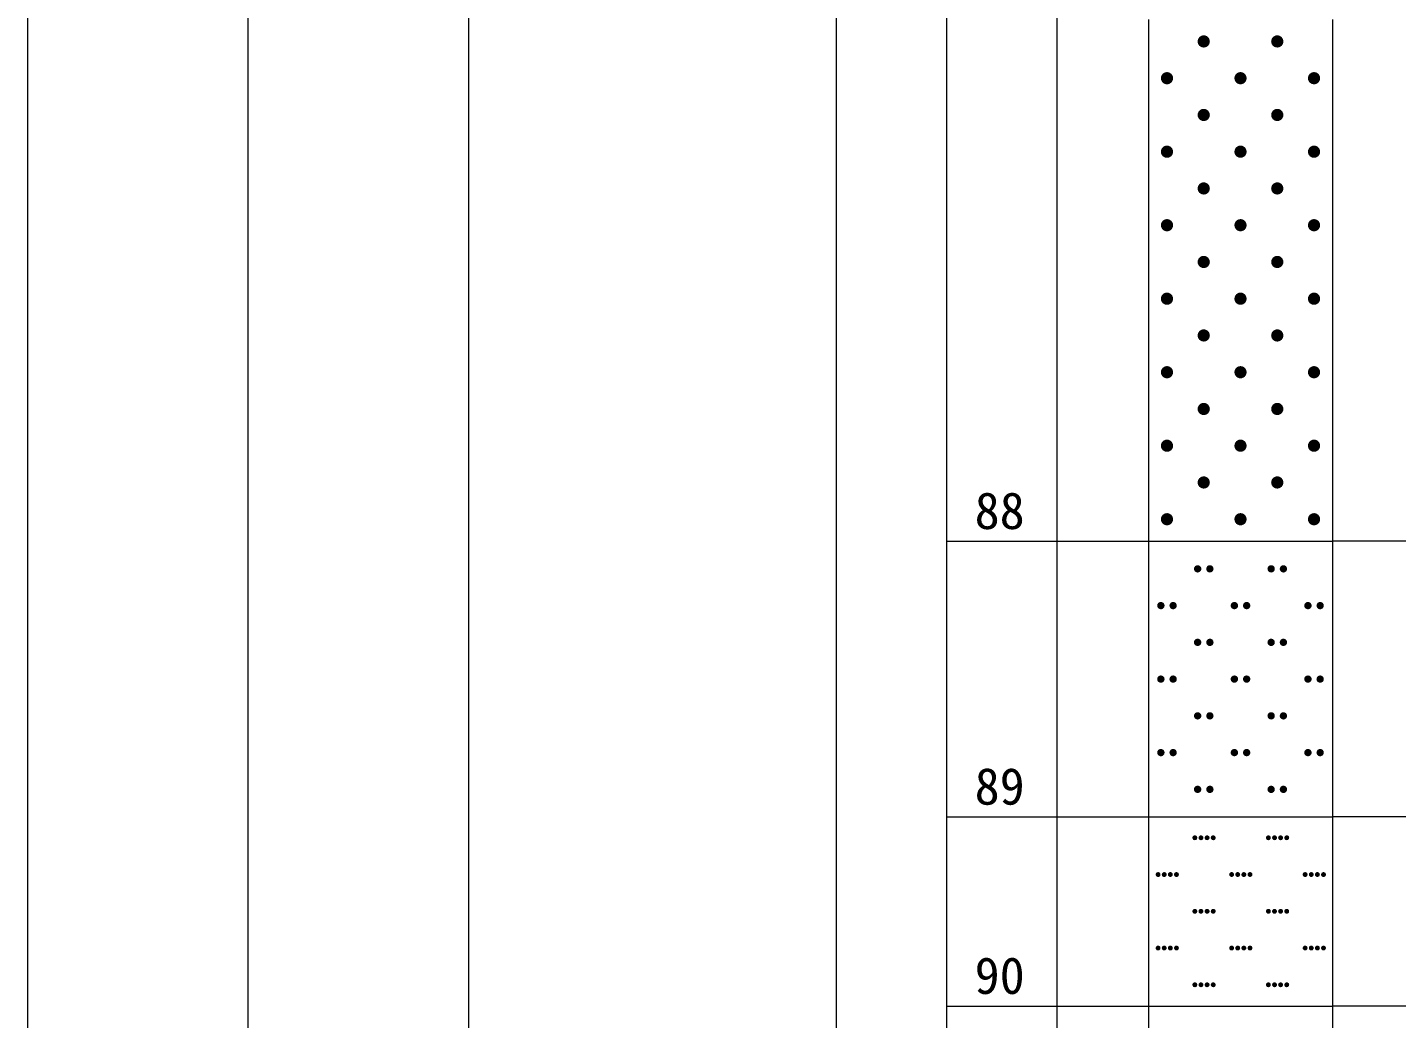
# Model space of a CAD drawing. Header units: inches. Extents: x -27 to 109, y -598 to 26.
# Drawn here: x 5.88 to 20.78, y -381.9 to -371.11 of the extents above; entities that cross this region are included whole.
import ezdxf

# ---------------------------------------------------------------- set-up
doc = ezdxf.new("R2010")
doc.units = ezdxf.units.IN
doc.header["$MEASUREMENT"] = 0
doc.layers.get('0').update_dxf_attribs({"lineweight": 0})
doc.styles.add('宋体', font='')
doc.styles.get('宋体').set_extended_font_data('宋体')

# ---------------------------------------------------------------- blocks, each defined once
blk = doc.blocks.new('lr_block_73')
at = {"true_color": 0x000000}
for points in [[(18.746, -371.281), (18.748, -371.264), (18.746, -371.247), (18.739, -371.23), (18.729, -371.217), (18.715, -371.206), (18.699, -371.199), (18.682, -371.197), (18.664, -371.199), (18.648, -371.206), (18.634, -371.217), (18.624, -371.23), (18.617, -371.247), (18.615, -371.264), (18.617, -371.281), (18.624, -371.297), (18.634, -371.311), (18.648, -371.321), (18.664, -371.328), (18.682, -371.33), (18.699, -371.328), (18.715, -371.321), (18.729, -371.311), (18.739, -371.297)], [(19.546, -371.281), (19.548, -371.264), (19.546, -371.247), (19.539, -371.23), (19.529, -371.217), (19.515, -371.206), (19.499, -371.199), (19.482, -371.197), (19.464, -371.199), (19.448, -371.206), (19.434, -371.217), (19.424, -371.23), (19.417, -371.247), (19.415, -371.264), (19.417, -371.281), (19.424, -371.297), (19.434, -371.311), (19.448, -371.321), (19.464, -371.328), (19.482, -371.33), (19.499, -371.328), (19.515, -371.321), (19.529, -371.311), (19.539, -371.297)], [(18.346, -371.681), (18.348, -371.664), (18.346, -371.647), (18.339, -371.63), (18.329, -371.617), (18.315, -371.606), (18.299, -371.599), (18.282, -371.597), (18.264, -371.599), (18.248, -371.606), (18.234, -371.617), (18.224, -371.63), (18.217, -371.647), (18.215, -371.664), (18.217, -371.681), (18.224, -371.697), (18.234, -371.711), (18.248, -371.721), (18.264, -371.728), (18.282, -371.73), (18.299, -371.728), (18.315, -371.721), (18.329, -371.711), (18.339, -371.697)], [(19.146, -371.681), (19.148, -371.664), (19.146, -371.647), (19.139, -371.63), (19.129, -371.617), (19.115, -371.606), (19.099, -371.599), (19.082, -371.597), (19.064, -371.599), (19.048, -371.606), (19.034, -371.617), (19.024, -371.63), (19.017, -371.647), (19.015, -371.664), (19.017, -371.681), (19.024, -371.697), (19.034, -371.711), (19.048, -371.721), (19.064, -371.728), (19.082, -371.73), (19.099, -371.728), (19.115, -371.721), (19.129, -371.711), (19.139, -371.697)], [(19.946, -371.681), (19.948, -371.664), (19.946, -371.647), (19.939, -371.63), (19.929, -371.617), (19.915, -371.606), (19.899, -371.599), (19.882, -371.597), (19.864, -371.599), (19.848, -371.606), (19.834, -371.617), (19.824, -371.63), (19.817, -371.647), (19.815, -371.664), (19.817, -371.681), (19.824, -371.697), (19.834, -371.711), (19.848, -371.721), (19.864, -371.728), (19.882, -371.73), (19.899, -371.728), (19.915, -371.721), (19.929, -371.711), (19.939, -371.697)], [(18.746, -372.081), (18.748, -372.064), (18.746, -372.047), (18.739, -372.03), (18.729, -372.017), (18.715, -372.006), (18.699, -371.999), (18.682, -371.997), (18.664, -371.999), (18.648, -372.006), (18.634, -372.017), (18.624, -372.03), (18.617, -372.047), (18.615, -372.064), (18.617, -372.081), (18.624, -372.097), (18.634, -372.111), (18.648, -372.121), (18.664, -372.128), (18.682, -372.13), (18.699, -372.128), (18.715, -372.121), (18.729, -372.111), (18.739, -372.097)], [(19.546, -372.081), (19.548, -372.064), (19.546, -372.047), (19.539, -372.03), (19.529, -372.017), (19.515, -372.006), (19.499, -371.999), (19.482, -371.997), (19.464, -371.999), (19.448, -372.006), (19.434, -372.017), (19.424, -372.03), (19.417, -372.047), (19.415, -372.064), (19.417, -372.081), (19.424, -372.097), (19.434, -372.111), (19.448, -372.121), (19.464, -372.128), (19.482, -372.13), (19.499, -372.128), (19.515, -372.121), (19.529, -372.111), (19.539, -372.097)], [(18.346, -372.481), (18.348, -372.464), (18.346, -372.447), (18.339, -372.43), (18.329, -372.417), (18.315, -372.406), (18.299, -372.399), (18.282, -372.397), (18.264, -372.399), (18.248, -372.406), (18.234, -372.417), (18.224, -372.43), (18.217, -372.447), (18.215, -372.464), (18.217, -372.481), (18.224, -372.497), (18.234, -372.511), (18.248, -372.521), (18.264, -372.528), (18.282, -372.53), (18.299, -372.528), (18.315, -372.521), (18.329, -372.511), (18.339, -372.497)], [(19.146, -372.481), (19.148, -372.464), (19.146, -372.447), (19.139, -372.43), (19.129, -372.417), (19.115, -372.406), (19.099, -372.399), (19.082, -372.397), (19.064, -372.399), (19.048, -372.406), (19.034, -372.417), (19.024, -372.43), (19.017, -372.447), (19.015, -372.464), (19.017, -372.481), (19.024, -372.497), (19.034, -372.511), (19.048, -372.521), (19.064, -372.528), (19.082, -372.53), (19.099, -372.528), (19.115, -372.521), (19.129, -372.511), (19.139, -372.497)], [(19.946, -372.481), (19.948, -372.464), (19.946, -372.447), (19.939, -372.43), (19.929, -372.417), (19.915, -372.406), (19.899, -372.399), (19.882, -372.397), (19.864, -372.399), (19.848, -372.406), (19.834, -372.417), (19.824, -372.43), (19.817, -372.447), (19.815, -372.464), (19.817, -372.481), (19.824, -372.497), (19.834, -372.511), (19.848, -372.521), (19.864, -372.528), (19.882, -372.53), (19.899, -372.528), (19.915, -372.521), (19.929, -372.511), (19.939, -372.497)], [(18.746, -372.881), (18.748, -372.864), (18.746, -372.847), (18.739, -372.83), (18.729, -372.817), (18.715, -372.806), (18.699, -372.799), (18.682, -372.797), (18.664, -372.799), (18.648, -372.806), (18.634, -372.817), (18.624, -372.83), (18.617, -372.847), (18.615, -372.864), (18.617, -372.881), (18.624, -372.897), (18.634, -372.911), (18.648, -372.921), (18.664, -372.928), (18.682, -372.93), (18.699, -372.928), (18.715, -372.921), (18.729, -372.911), (18.739, -372.897)], [(19.546, -372.881), (19.548, -372.864), (19.546, -372.847), (19.539, -372.83), (19.529, -372.817), (19.515, -372.806), (19.499, -372.799), (19.482, -372.797), (19.464, -372.799), (19.448, -372.806), (19.434, -372.817), (19.424, -372.83), (19.417, -372.847), (19.415, -372.864), (19.417, -372.881), (19.424, -372.897), (19.434, -372.911), (19.448, -372.921), (19.464, -372.928), (19.482, -372.93), (19.499, -372.928), (19.515, -372.921), (19.529, -372.911), (19.539, -372.897)], [(18.346, -373.281), (18.348, -373.264), (18.346, -373.247), (18.339, -373.23), (18.329, -373.217), (18.315, -373.206), (18.299, -373.199), (18.282, -373.197), (18.264, -373.199), (18.248, -373.206), (18.234, -373.217), (18.224, -373.23), (18.217, -373.247), (18.215, -373.264), (18.217, -373.281), (18.224, -373.297), (18.234, -373.311), (18.248, -373.321), (18.264, -373.328), (18.282, -373.33), (18.299, -373.328), (18.315, -373.321), (18.329, -373.311), (18.339, -373.297)], [(19.146, -373.281), (19.148, -373.264), (19.146, -373.247), (19.139, -373.23), (19.129, -373.217), (19.115, -373.206), (19.099, -373.199), (19.082, -373.197), (19.064, -373.199), (19.048, -373.206), (19.034, -373.217), (19.024, -373.23), (19.017, -373.247), (19.015, -373.264), (19.017, -373.281), (19.024, -373.297), (19.034, -373.311), (19.048, -373.321), (19.064, -373.328), (19.082, -373.33), (19.099, -373.328), (19.115, -373.321), (19.129, -373.311), (19.139, -373.297)], [(19.946, -373.281), (19.948, -373.264), (19.946, -373.247), (19.939, -373.23), (19.929, -373.217), (19.915, -373.206), (19.899, -373.199), (19.882, -373.197), (19.864, -373.199), (19.848, -373.206), (19.834, -373.217), (19.824, -373.23), (19.817, -373.247), (19.815, -373.264), (19.817, -373.281), (19.824, -373.297), (19.834, -373.311), (19.848, -373.321), (19.864, -373.328), (19.882, -373.33), (19.899, -373.328), (19.915, -373.321), (19.929, -373.311), (19.939, -373.297)], [(18.746, -373.681), (18.748, -373.664), (18.746, -373.647), (18.739, -373.63), (18.729, -373.617), (18.715, -373.606), (18.699, -373.599), (18.682, -373.597), (18.664, -373.599), (18.648, -373.606), (18.634, -373.617), (18.624, -373.63), (18.617, -373.647), (18.615, -373.664), (18.617, -373.681), (18.624, -373.697), (18.634, -373.711), (18.648, -373.721), (18.664, -373.728), (18.682, -373.73), (18.699, -373.728), (18.715, -373.721), (18.729, -373.711), (18.739, -373.697)], [(19.546, -373.681), (19.548, -373.664), (19.546, -373.647), (19.539, -373.63), (19.529, -373.617), (19.515, -373.606), (19.499, -373.599), (19.482, -373.597), (19.464, -373.599), (19.448, -373.606), (19.434, -373.617), (19.424, -373.63), (19.417, -373.647), (19.415, -373.664), (19.417, -373.681), (19.424, -373.697), (19.434, -373.711), (19.448, -373.721), (19.464, -373.728), (19.482, -373.73), (19.499, -373.728), (19.515, -373.721), (19.529, -373.711), (19.539, -373.697)], [(18.346, -374.081), (18.348, -374.064), (18.346, -374.047), (18.339, -374.03), (18.329, -374.017), (18.315, -374.006), (18.299, -373.999), (18.282, -373.997), (18.264, -373.999), (18.248, -374.006), (18.234, -374.017), (18.224, -374.03), (18.217, -374.047), (18.215, -374.064), (18.217, -374.081), (18.224, -374.097), (18.234, -374.111), (18.248, -374.121), (18.264, -374.128), (18.282, -374.13), (18.299, -374.128), (18.315, -374.121), (18.329, -374.111), (18.339, -374.097)], [(19.146, -374.081), (19.148, -374.064), (19.146, -374.047), (19.139, -374.03), (19.129, -374.017), (19.115, -374.006), (19.099, -373.999), (19.082, -373.997), (19.064, -373.999), (19.048, -374.006), (19.034, -374.017), (19.024, -374.03), (19.017, -374.047), (19.015, -374.064), (19.017, -374.081), (19.024, -374.097), (19.034, -374.111), (19.048, -374.121), (19.064, -374.128), (19.082, -374.13), (19.099, -374.128), (19.115, -374.121), (19.129, -374.111), (19.139, -374.097)], [(19.946, -374.081), (19.948, -374.064), (19.946, -374.047), (19.939, -374.03), (19.929, -374.017), (19.915, -374.006), (19.899, -373.999), (19.882, -373.997), (19.864, -373.999), (19.848, -374.006), (19.834, -374.017), (19.824, -374.03), (19.817, -374.047), (19.815, -374.064), (19.817, -374.081), (19.824, -374.097), (19.834, -374.111), (19.848, -374.121), (19.864, -374.128), (19.882, -374.13), (19.899, -374.128), (19.915, -374.121), (19.929, -374.111), (19.939, -374.097)], [(18.746, -374.481), (18.748, -374.464), (18.746, -374.447), (18.739, -374.43), (18.729, -374.417), (18.715, -374.406), (18.699, -374.399), (18.682, -374.397), (18.664, -374.399), (18.648, -374.406), (18.634, -374.417), (18.624, -374.43), (18.617, -374.447), (18.615, -374.464), (18.617, -374.481), (18.624, -374.497), (18.634, -374.511), (18.648, -374.521), (18.664, -374.528), (18.682, -374.53), (18.699, -374.528), (18.715, -374.521), (18.729, -374.511), (18.739, -374.497)], [(19.546, -374.481), (19.548, -374.464), (19.546, -374.447), (19.539, -374.43), (19.529, -374.417), (19.515, -374.406), (19.499, -374.399), (19.482, -374.397), (19.464, -374.399), (19.448, -374.406), (19.434, -374.417), (19.424, -374.43), (19.417, -374.447), (19.415, -374.464), (19.417, -374.481), (19.424, -374.497), (19.434, -374.511), (19.448, -374.521), (19.464, -374.528), (19.482, -374.53), (19.499, -374.528), (19.515, -374.521), (19.529, -374.511), (19.539, -374.497)], [(18.346, -374.881), (18.348, -374.864), (18.346, -374.847), (18.339, -374.83), (18.329, -374.817), (18.315, -374.806), (18.299, -374.799), (18.282, -374.797), (18.264, -374.799), (18.248, -374.806), (18.234, -374.817), (18.224, -374.83), (18.217, -374.847), (18.215, -374.864), (18.217, -374.881), (18.224, -374.897), (18.234, -374.911), (18.248, -374.921), (18.264, -374.928), (18.282, -374.93), (18.299, -374.928), (18.315, -374.921), (18.329, -374.911), (18.339, -374.897)], [(19.146, -374.881), (19.148, -374.864), (19.146, -374.847), (19.139, -374.83), (19.129, -374.817), (19.115, -374.806), (19.099, -374.799), (19.082, -374.797), (19.064, -374.799), (19.048, -374.806), (19.034, -374.817), (19.024, -374.83), (19.017, -374.847), (19.015, -374.864), (19.017, -374.881), (19.024, -374.897), (19.034, -374.911), (19.048, -374.921), (19.064, -374.928), (19.082, -374.93), (19.099, -374.928), (19.115, -374.921), (19.129, -374.911), (19.139, -374.897)], [(19.946, -374.881), (19.948, -374.864), (19.946, -374.847), (19.939, -374.83), (19.929, -374.817), (19.915, -374.806), (19.899, -374.799), (19.882, -374.797), (19.864, -374.799), (19.848, -374.806), (19.834, -374.817), (19.824, -374.83), (19.817, -374.847), (19.815, -374.864), (19.817, -374.881), (19.824, -374.897), (19.834, -374.911), (19.848, -374.921), (19.864, -374.928), (19.882, -374.93), (19.899, -374.928), (19.915, -374.921), (19.929, -374.911), (19.939, -374.897)], [(18.746, -375.281), (18.748, -375.264), (18.746, -375.247), (18.739, -375.23), (18.729, -375.217), (18.715, -375.206), (18.699, -375.199), (18.682, -375.197), (18.664, -375.199), (18.648, -375.206), (18.634, -375.217), (18.624, -375.23), (18.617, -375.247), (18.615, -375.264), (18.617, -375.281), (18.624, -375.297), (18.634, -375.311), (18.648, -375.321), (18.664, -375.328), (18.682, -375.33), (18.699, -375.328), (18.715, -375.321), (18.729, -375.311), (18.739, -375.297)], [(19.546, -375.281), (19.548, -375.264), (19.546, -375.247), (19.539, -375.23), (19.529, -375.217), (19.515, -375.206), (19.499, -375.199), (19.482, -375.197), (19.464, -375.199), (19.448, -375.206), (19.434, -375.217), (19.424, -375.23), (19.417, -375.247), (19.415, -375.264), (19.417, -375.281), (19.424, -375.297), (19.434, -375.311), (19.448, -375.321), (19.464, -375.328), (19.482, -375.33), (19.499, -375.328), (19.515, -375.321), (19.529, -375.311), (19.539, -375.297)], [(18.346, -375.681), (18.348, -375.664), (18.346, -375.647), (18.339, -375.63), (18.329, -375.617), (18.315, -375.606), (18.299, -375.599), (18.282, -375.597), (18.264, -375.599), (18.248, -375.606), (18.234, -375.617), (18.224, -375.63), (18.217, -375.647), (18.215, -375.664), (18.217, -375.681), (18.224, -375.697), (18.234, -375.711), (18.248, -375.721), (18.264, -375.728), (18.282, -375.73), (18.299, -375.728), (18.315, -375.721), (18.329, -375.711), (18.339, -375.697)], [(19.146, -375.681), (19.148, -375.664), (19.146, -375.647), (19.139, -375.63), (19.129, -375.617), (19.115, -375.606), (19.099, -375.599), (19.082, -375.597), (19.064, -375.599), (19.048, -375.606), (19.034, -375.617), (19.024, -375.63), (19.017, -375.647), (19.015, -375.664), (19.017, -375.681), (19.024, -375.697), (19.034, -375.711), (19.048, -375.721), (19.064, -375.728), (19.082, -375.73), (19.099, -375.728), (19.115, -375.721), (19.129, -375.711), (19.139, -375.697)], [(19.946, -375.681), (19.948, -375.664), (19.946, -375.647), (19.939, -375.63), (19.929, -375.617), (19.915, -375.606), (19.899, -375.599), (19.882, -375.597), (19.864, -375.599), (19.848, -375.606), (19.834, -375.617), (19.824, -375.63), (19.817, -375.647), (19.815, -375.664), (19.817, -375.681), (19.824, -375.697), (19.834, -375.711), (19.848, -375.721), (19.864, -375.728), (19.882, -375.73), (19.899, -375.728), (19.915, -375.721), (19.929, -375.711), (19.939, -375.697)], [(18.746, -376.081), (18.748, -376.064), (18.746, -376.047), (18.739, -376.03), (18.729, -376.017), (18.715, -376.006), (18.699, -375.999), (18.682, -375.997), (18.664, -375.999), (18.648, -376.006), (18.634, -376.017), (18.624, -376.03), (18.617, -376.047), (18.615, -376.064), (18.617, -376.081), (18.624, -376.097), (18.634, -376.111), (18.648, -376.121), (18.664, -376.128), (18.682, -376.13), (18.699, -376.128), (18.715, -376.121), (18.729, -376.111), (18.739, -376.097)], [(19.546, -376.081), (19.548, -376.064), (19.546, -376.047), (19.539, -376.03), (19.529, -376.017), (19.515, -376.006), (19.499, -375.999), (19.482, -375.997), (19.464, -375.999), (19.448, -376.006), (19.434, -376.017), (19.424, -376.03), (19.417, -376.047), (19.415, -376.064), (19.417, -376.081), (19.424, -376.097), (19.434, -376.111), (19.448, -376.121), (19.464, -376.128), (19.482, -376.13), (19.499, -376.128), (19.515, -376.121), (19.529, -376.111), (19.539, -376.097)], [(18.346, -376.481), (18.348, -376.464), (18.346, -376.447), (18.339, -376.43), (18.329, -376.417), (18.315, -376.406), (18.299, -376.399), (18.282, -376.397), (18.264, -376.399), (18.248, -376.406), (18.234, -376.417), (18.224, -376.43), (18.217, -376.447), (18.215, -376.464), (18.217, -376.481), (18.224, -376.497), (18.234, -376.511), (18.248, -376.521), (18.264, -376.528), (18.282, -376.53), (18.299, -376.528), (18.315, -376.521), (18.329, -376.511), (18.339, -376.497)], [(19.146, -376.481), (19.148, -376.464), (19.146, -376.447), (19.139, -376.43), (19.129, -376.417), (19.115, -376.406), (19.099, -376.399), (19.082, -376.397), (19.064, -376.399), (19.048, -376.406), (19.034, -376.417), (19.024, -376.43), (19.017, -376.447), (19.015, -376.464), (19.017, -376.481), (19.024, -376.497), (19.034, -376.511), (19.048, -376.521), (19.064, -376.528), (19.082, -376.53), (19.099, -376.528), (19.115, -376.521), (19.129, -376.511), (19.139, -376.497)], [(19.946, -376.481), (19.948, -376.464), (19.946, -376.447), (19.939, -376.43), (19.929, -376.417), (19.915, -376.406), (19.899, -376.399), (19.882, -376.397), (19.864, -376.399), (19.848, -376.406), (19.834, -376.417), (19.824, -376.43), (19.817, -376.447), (19.815, -376.464), (19.817, -376.481), (19.824, -376.497), (19.834, -376.511), (19.848, -376.521), (19.864, -376.528), (19.882, -376.53), (19.899, -376.528), (19.915, -376.521), (19.929, -376.511), (19.939, -376.497)]]:
    blk.add_hatch(color=18, dxfattribs=at).paths.add_polyline_path(points, flags=17)
blk = doc.blocks.new('lr_block_74')
at = {"true_color": 0x000000}
for points in [[(18.654, -377.014), (18.655, -377.004), (18.654, -376.993), (18.65, -376.984), (18.643, -376.975), (18.635, -376.969), (18.625, -376.965), (18.615, -376.964), (18.605, -376.965), (18.595, -376.969), (18.587, -376.975), (18.58, -376.984), (18.576, -376.993), (18.575, -377.004), (18.576, -377.014), (18.58, -377.024), (18.587, -377.032), (18.595, -377.038), (18.605, -377.042), (18.615, -377.044), (18.625, -377.042), (18.635, -377.038), (18.643, -377.032), (18.65, -377.024)], [(18.787, -377.014), (18.788, -377.004), (18.787, -376.993), (18.783, -376.984), (18.777, -376.975), (18.768, -376.969), (18.759, -376.965), (18.748, -376.964), (18.738, -376.965), (18.728, -376.969), (18.72, -376.975), (18.714, -376.984), (18.71, -376.993), (18.708, -377.004), (18.71, -377.014), (18.714, -377.024), (18.72, -377.032), (18.728, -377.038), (18.738, -377.042), (18.748, -377.044), (18.759, -377.042), (18.768, -377.038), (18.777, -377.032), (18.783, -377.024)], [(19.454, -377.014), (19.455, -377.004), (19.454, -376.993), (19.45, -376.984), (19.443, -376.975), (19.435, -376.969), (19.425, -376.965), (19.415, -376.964), (19.405, -376.965), (19.395, -376.969), (19.387, -376.975), (19.38, -376.984), (19.376, -376.993), (19.375, -377.004), (19.376, -377.014), (19.38, -377.024), (19.387, -377.032), (19.395, -377.038), (19.405, -377.042), (19.415, -377.044), (19.425, -377.042), (19.435, -377.038), (19.443, -377.032), (19.45, -377.024)], [(19.587, -377.014), (19.588, -377.004), (19.587, -376.993), (19.583, -376.984), (19.577, -376.975), (19.568, -376.969), (19.559, -376.965), (19.548, -376.964), (19.538, -376.965), (19.528, -376.969), (19.52, -376.975), (19.514, -376.984), (19.51, -376.993), (19.508, -377.004), (19.51, -377.014), (19.514, -377.024), (19.52, -377.032), (19.528, -377.038), (19.538, -377.042), (19.548, -377.044), (19.559, -377.042), (19.568, -377.038), (19.577, -377.032), (19.583, -377.024)], [(18.254, -377.414), (18.255, -377.404), (18.254, -377.393), (18.25, -377.384), (18.243, -377.375), (18.235, -377.369), (18.225, -377.365), (18.215, -377.364), (18.205, -377.365), (18.195, -377.369), (18.187, -377.375), (18.18, -377.384), (18.176, -377.393), (18.175, -377.404), (18.176, -377.414), (18.18, -377.424), (18.187, -377.432), (18.195, -377.438), (18.205, -377.442), (18.215, -377.444), (18.225, -377.442), (18.235, -377.438), (18.243, -377.432), (18.25, -377.424)], [(18.387, -377.414), (18.388, -377.404), (18.387, -377.393), (18.383, -377.384), (18.377, -377.375), (18.368, -377.369), (18.359, -377.365), (18.348, -377.364), (18.338, -377.365), (18.328, -377.369), (18.32, -377.375), (18.314, -377.384), (18.31, -377.393), (18.308, -377.404), (18.31, -377.414), (18.314, -377.424), (18.32, -377.432), (18.328, -377.438), (18.338, -377.442), (18.348, -377.444), (18.359, -377.442), (18.368, -377.438), (18.377, -377.432), (18.383, -377.424)], [(19.054, -377.414), (19.055, -377.404), (19.054, -377.393), (19.05, -377.384), (19.043, -377.375), (19.035, -377.369), (19.025, -377.365), (19.015, -377.364), (19.005, -377.365), (18.995, -377.369), (18.987, -377.375), (18.98, -377.384), (18.976, -377.393), (18.975, -377.404), (18.976, -377.414), (18.98, -377.424), (18.987, -377.432), (18.995, -377.438), (19.005, -377.442), (19.015, -377.444), (19.025, -377.442), (19.035, -377.438), (19.043, -377.432), (19.05, -377.424)], [(19.187, -377.414), (19.188, -377.404), (19.187, -377.393), (19.183, -377.384), (19.177, -377.375), (19.168, -377.369), (19.159, -377.365), (19.148, -377.364), (19.138, -377.365), (19.128, -377.369), (19.12, -377.375), (19.114, -377.384), (19.11, -377.393), (19.108, -377.404), (19.11, -377.414), (19.114, -377.424), (19.12, -377.432), (19.128, -377.438), (19.138, -377.442), (19.148, -377.444), (19.159, -377.442), (19.168, -377.438), (19.177, -377.432), (19.183, -377.424)], [(19.854, -377.414), (19.855, -377.404), (19.854, -377.393), (19.85, -377.384), (19.843, -377.375), (19.835, -377.369), (19.825, -377.365), (19.815, -377.364), (19.805, -377.365), (19.795, -377.369), (19.787, -377.375), (19.78, -377.384), (19.776, -377.393), (19.775, -377.404), (19.776, -377.414), (19.78, -377.424), (19.787, -377.432), (19.795, -377.438), (19.805, -377.442), (19.815, -377.444), (19.825, -377.442), (19.835, -377.438), (19.843, -377.432), (19.85, -377.424)], [(19.987, -377.414), (19.988, -377.404), (19.987, -377.393), (19.983, -377.384), (19.977, -377.375), (19.968, -377.369), (19.959, -377.365), (19.948, -377.364), (19.938, -377.365), (19.928, -377.369), (19.92, -377.375), (19.914, -377.384), (19.91, -377.393), (19.908, -377.404), (19.91, -377.414), (19.914, -377.424), (19.92, -377.432), (19.928, -377.438), (19.938, -377.442), (19.948, -377.444), (19.959, -377.442), (19.968, -377.438), (19.977, -377.432), (19.983, -377.424)], [(18.654, -377.814), (18.655, -377.804), (18.654, -377.793), (18.65, -377.784), (18.643, -377.775), (18.635, -377.769), (18.625, -377.765), (18.615, -377.764), (18.605, -377.765), (18.595, -377.769), (18.587, -377.775), (18.58, -377.784), (18.576, -377.793), (18.575, -377.804), (18.576, -377.814), (18.58, -377.824), (18.587, -377.832), (18.595, -377.838), (18.605, -377.842), (18.615, -377.844), (18.625, -377.842), (18.635, -377.838), (18.643, -377.832), (18.65, -377.824)], [(18.787, -377.814), (18.788, -377.804), (18.787, -377.793), (18.783, -377.784), (18.777, -377.775), (18.768, -377.769), (18.759, -377.765), (18.748, -377.764), (18.738, -377.765), (18.728, -377.769), (18.72, -377.775), (18.714, -377.784), (18.71, -377.793), (18.708, -377.804), (18.71, -377.814), (18.714, -377.824), (18.72, -377.832), (18.728, -377.838), (18.738, -377.842), (18.748, -377.844), (18.759, -377.842), (18.768, -377.838), (18.777, -377.832), (18.783, -377.824)], [(19.454, -377.814), (19.455, -377.804), (19.454, -377.793), (19.45, -377.784), (19.443, -377.775), (19.435, -377.769), (19.425, -377.765), (19.415, -377.764), (19.405, -377.765), (19.395, -377.769), (19.387, -377.775), (19.38, -377.784), (19.376, -377.793), (19.375, -377.804), (19.376, -377.814), (19.38, -377.824), (19.387, -377.832), (19.395, -377.838), (19.405, -377.842), (19.415, -377.844), (19.425, -377.842), (19.435, -377.838), (19.443, -377.832), (19.45, -377.824)], [(19.587, -377.814), (19.588, -377.804), (19.587, -377.793), (19.583, -377.784), (19.577, -377.775), (19.568, -377.769), (19.559, -377.765), (19.548, -377.764), (19.538, -377.765), (19.528, -377.769), (19.52, -377.775), (19.514, -377.784), (19.51, -377.793), (19.508, -377.804), (19.51, -377.814), (19.514, -377.824), (19.52, -377.832), (19.528, -377.838), (19.538, -377.842), (19.548, -377.844), (19.559, -377.842), (19.568, -377.838), (19.577, -377.832), (19.583, -377.824)], [(18.254, -378.214), (18.255, -378.204), (18.254, -378.193), (18.25, -378.184), (18.243, -378.175), (18.235, -378.169), (18.225, -378.165), (18.215, -378.164), (18.205, -378.165), (18.195, -378.169), (18.187, -378.175), (18.18, -378.184), (18.176, -378.193), (18.175, -378.204), (18.176, -378.214), (18.18, -378.224), (18.187, -378.232), (18.195, -378.238), (18.205, -378.242), (18.215, -378.244), (18.225, -378.242), (18.235, -378.238), (18.243, -378.232), (18.25, -378.224)], [(18.387, -378.214), (18.388, -378.204), (18.387, -378.193), (18.383, -378.184), (18.377, -378.175), (18.368, -378.169), (18.359, -378.165), (18.348, -378.164), (18.338, -378.165), (18.328, -378.169), (18.32, -378.175), (18.314, -378.184), (18.31, -378.193), (18.308, -378.204), (18.31, -378.214), (18.314, -378.224), (18.32, -378.232), (18.328, -378.238), (18.338, -378.242), (18.348, -378.244), (18.359, -378.242), (18.368, -378.238), (18.377, -378.232), (18.383, -378.224)], [(19.054, -378.214), (19.055, -378.204), (19.054, -378.193), (19.05, -378.184), (19.043, -378.175), (19.035, -378.169), (19.025, -378.165), (19.015, -378.164), (19.005, -378.165), (18.995, -378.169), (18.987, -378.175), (18.98, -378.184), (18.976, -378.193), (18.975, -378.204), (18.976, -378.214), (18.98, -378.224), (18.987, -378.232), (18.995, -378.238), (19.005, -378.242), (19.015, -378.244), (19.025, -378.242), (19.035, -378.238), (19.043, -378.232), (19.05, -378.224)], [(19.187, -378.214), (19.188, -378.204), (19.187, -378.193), (19.183, -378.184), (19.177, -378.175), (19.168, -378.169), (19.159, -378.165), (19.148, -378.164), (19.138, -378.165), (19.128, -378.169), (19.12, -378.175), (19.114, -378.184), (19.11, -378.193), (19.108, -378.204), (19.11, -378.214), (19.114, -378.224), (19.12, -378.232), (19.128, -378.238), (19.138, -378.242), (19.148, -378.244), (19.159, -378.242), (19.168, -378.238), (19.177, -378.232), (19.183, -378.224)], [(19.854, -378.214), (19.855, -378.204), (19.854, -378.193), (19.85, -378.184), (19.843, -378.175), (19.835, -378.169), (19.825, -378.165), (19.815, -378.164), (19.805, -378.165), (19.795, -378.169), (19.787, -378.175), (19.78, -378.184), (19.776, -378.193), (19.775, -378.204), (19.776, -378.214), (19.78, -378.224), (19.787, -378.232), (19.795, -378.238), (19.805, -378.242), (19.815, -378.244), (19.825, -378.242), (19.835, -378.238), (19.843, -378.232), (19.85, -378.224)], [(19.987, -378.214), (19.988, -378.204), (19.987, -378.193), (19.983, -378.184), (19.977, -378.175), (19.968, -378.169), (19.959, -378.165), (19.948, -378.164), (19.938, -378.165), (19.928, -378.169), (19.92, -378.175), (19.914, -378.184), (19.91, -378.193), (19.908, -378.204), (19.91, -378.214), (19.914, -378.224), (19.92, -378.232), (19.928, -378.238), (19.938, -378.242), (19.948, -378.244), (19.959, -378.242), (19.968, -378.238), (19.977, -378.232), (19.983, -378.224)], [(18.654, -378.614), (18.655, -378.604), (18.654, -378.593), (18.65, -378.584), (18.643, -378.575), (18.635, -378.569), (18.625, -378.565), (18.615, -378.564), (18.605, -378.565), (18.595, -378.569), (18.587, -378.575), (18.58, -378.584), (18.576, -378.593), (18.575, -378.604), (18.576, -378.614), (18.58, -378.624), (18.587, -378.632), (18.595, -378.638), (18.605, -378.642), (18.615, -378.644), (18.625, -378.642), (18.635, -378.638), (18.643, -378.632), (18.65, -378.624)], [(18.787, -378.614), (18.788, -378.604), (18.787, -378.593), (18.783, -378.584), (18.777, -378.575), (18.768, -378.569), (18.759, -378.565), (18.748, -378.564), (18.738, -378.565), (18.728, -378.569), (18.72, -378.575), (18.714, -378.584), (18.71, -378.593), (18.708, -378.604), (18.71, -378.614), (18.714, -378.624), (18.72, -378.632), (18.728, -378.638), (18.738, -378.642), (18.748, -378.644), (18.759, -378.642), (18.768, -378.638), (18.777, -378.632), (18.783, -378.624)], [(19.454, -378.614), (19.455, -378.604), (19.454, -378.593), (19.45, -378.584), (19.443, -378.575), (19.435, -378.569), (19.425, -378.565), (19.415, -378.564), (19.405, -378.565), (19.395, -378.569), (19.387, -378.575), (19.38, -378.584), (19.376, -378.593), (19.375, -378.604), (19.376, -378.614), (19.38, -378.624), (19.387, -378.632), (19.395, -378.638), (19.405, -378.642), (19.415, -378.644), (19.425, -378.642), (19.435, -378.638), (19.443, -378.632), (19.45, -378.624)], [(19.587, -378.614), (19.588, -378.604), (19.587, -378.593), (19.583, -378.584), (19.577, -378.575), (19.568, -378.569), (19.559, -378.565), (19.548, -378.564), (19.538, -378.565), (19.528, -378.569), (19.52, -378.575), (19.514, -378.584), (19.51, -378.593), (19.508, -378.604), (19.51, -378.614), (19.514, -378.624), (19.52, -378.632), (19.528, -378.638), (19.538, -378.642), (19.548, -378.644), (19.559, -378.642), (19.568, -378.638), (19.577, -378.632), (19.583, -378.624)], [(18.254, -379.014), (18.255, -379.004), (18.254, -378.993), (18.25, -378.984), (18.243, -378.975), (18.235, -378.969), (18.225, -378.965), (18.215, -378.964), (18.205, -378.965), (18.195, -378.969), (18.187, -378.975), (18.18, -378.984), (18.176, -378.993), (18.175, -379.004), (18.176, -379.014), (18.18, -379.024), (18.187, -379.032), (18.195, -379.038), (18.205, -379.042), (18.215, -379.044), (18.225, -379.042), (18.235, -379.038), (18.243, -379.032), (18.25, -379.024)], [(18.387, -379.014), (18.388, -379.004), (18.387, -378.993), (18.383, -378.984), (18.377, -378.975), (18.368, -378.969), (18.359, -378.965), (18.348, -378.964), (18.338, -378.965), (18.328, -378.969), (18.32, -378.975), (18.314, -378.984), (18.31, -378.993), (18.308, -379.004), (18.31, -379.014), (18.314, -379.024), (18.32, -379.032), (18.328, -379.038), (18.338, -379.042), (18.348, -379.044), (18.359, -379.042), (18.368, -379.038), (18.377, -379.032), (18.383, -379.024)], [(19.054, -379.014), (19.055, -379.004), (19.054, -378.993), (19.05, -378.984), (19.043, -378.975), (19.035, -378.969), (19.025, -378.965), (19.015, -378.964), (19.005, -378.965), (18.995, -378.969), (18.987, -378.975), (18.98, -378.984), (18.976, -378.993), (18.975, -379.004), (18.976, -379.014), (18.98, -379.024), (18.987, -379.032), (18.995, -379.038), (19.005, -379.042), (19.015, -379.044), (19.025, -379.042), (19.035, -379.038), (19.043, -379.032), (19.05, -379.024)], [(19.187, -379.014), (19.188, -379.004), (19.187, -378.993), (19.183, -378.984), (19.177, -378.975), (19.168, -378.969), (19.159, -378.965), (19.148, -378.964), (19.138, -378.965), (19.128, -378.969), (19.12, -378.975), (19.114, -378.984), (19.11, -378.993), (19.108, -379.004), (19.11, -379.014), (19.114, -379.024), (19.12, -379.032), (19.128, -379.038), (19.138, -379.042), (19.148, -379.044), (19.159, -379.042), (19.168, -379.038), (19.177, -379.032), (19.183, -379.024)], [(19.854, -379.014), (19.855, -379.004), (19.854, -378.993), (19.85, -378.984), (19.843, -378.975), (19.835, -378.969), (19.825, -378.965), (19.815, -378.964), (19.805, -378.965), (19.795, -378.969), (19.787, -378.975), (19.78, -378.984), (19.776, -378.993), (19.775, -379.004), (19.776, -379.014), (19.78, -379.024), (19.787, -379.032), (19.795, -379.038), (19.805, -379.042), (19.815, -379.044), (19.825, -379.042), (19.835, -379.038), (19.843, -379.032), (19.85, -379.024)], [(19.987, -379.014), (19.988, -379.004), (19.987, -378.993), (19.983, -378.984), (19.977, -378.975), (19.968, -378.969), (19.959, -378.965), (19.948, -378.964), (19.938, -378.965), (19.928, -378.969), (19.92, -378.975), (19.914, -378.984), (19.91, -378.993), (19.908, -379.004), (19.91, -379.014), (19.914, -379.024), (19.92, -379.032), (19.928, -379.038), (19.938, -379.042), (19.948, -379.044), (19.959, -379.042), (19.968, -379.038), (19.977, -379.032), (19.983, -379.024)], [(18.654, -379.414), (18.655, -379.404), (18.654, -379.393), (18.65, -379.384), (18.643, -379.375), (18.635, -379.369), (18.625, -379.365), (18.615, -379.364), (18.605, -379.365), (18.595, -379.369), (18.587, -379.375), (18.58, -379.384), (18.576, -379.393), (18.575, -379.404), (18.576, -379.414), (18.58, -379.424), (18.587, -379.432), (18.595, -379.438), (18.605, -379.442), (18.615, -379.444), (18.625, -379.442), (18.635, -379.438), (18.643, -379.432), (18.65, -379.424)], [(18.787, -379.414), (18.788, -379.404), (18.787, -379.393), (18.783, -379.384), (18.777, -379.375), (18.768, -379.369), (18.759, -379.365), (18.748, -379.364), (18.738, -379.365), (18.728, -379.369), (18.72, -379.375), (18.714, -379.384), (18.71, -379.393), (18.708, -379.404), (18.71, -379.414), (18.714, -379.424), (18.72, -379.432), (18.728, -379.438), (18.738, -379.442), (18.748, -379.444), (18.759, -379.442), (18.768, -379.438), (18.777, -379.432), (18.783, -379.424)], [(19.454, -379.414), (19.455, -379.404), (19.454, -379.393), (19.45, -379.384), (19.443, -379.375), (19.435, -379.369), (19.425, -379.365), (19.415, -379.364), (19.405, -379.365), (19.395, -379.369), (19.387, -379.375), (19.38, -379.384), (19.376, -379.393), (19.375, -379.404), (19.376, -379.414), (19.38, -379.424), (19.387, -379.432), (19.395, -379.438), (19.405, -379.442), (19.415, -379.444), (19.425, -379.442), (19.435, -379.438), (19.443, -379.432), (19.45, -379.424)], [(19.587, -379.414), (19.588, -379.404), (19.587, -379.393), (19.583, -379.384), (19.577, -379.375), (19.568, -379.369), (19.559, -379.365), (19.548, -379.364), (19.538, -379.365), (19.528, -379.369), (19.52, -379.375), (19.514, -379.384), (19.51, -379.393), (19.508, -379.404), (19.51, -379.414), (19.514, -379.424), (19.52, -379.432), (19.528, -379.438), (19.538, -379.442), (19.548, -379.444), (19.559, -379.442), (19.568, -379.438), (19.577, -379.432), (19.583, -379.424)]]:
    blk.add_hatch(color=18, dxfattribs=at).paths.add_polyline_path(points, flags=17)
blk = doc.blocks.new('lr_block_75')
at = {"true_color": 0x000000}
for points in [[(18.61, -379.938), (18.611, -379.931), (18.61, -379.924), (18.608, -379.917), (18.604, -379.912), (18.598, -379.908), (18.592, -379.905), (18.585, -379.904), (18.578, -379.905), (18.571, -379.908), (18.566, -379.912), (18.562, -379.917), (18.559, -379.924), (18.558, -379.931), (18.559, -379.938), (18.562, -379.944), (18.566, -379.949), (18.571, -379.954), (18.578, -379.956), (18.585, -379.957), (18.592, -379.956), (18.598, -379.954), (18.604, -379.949), (18.608, -379.944)], [(18.677, -379.938), (18.678, -379.931), (18.677, -379.924), (18.674, -379.917), (18.67, -379.912), (18.665, -379.908), (18.658, -379.905), (18.651, -379.904), (18.644, -379.905), (18.638, -379.908), (18.633, -379.912), (18.628, -379.917), (18.626, -379.924), (18.625, -379.931), (18.626, -379.938), (18.628, -379.944), (18.633, -379.949), (18.638, -379.954), (18.644, -379.956), (18.651, -379.957), (18.658, -379.956), (18.665, -379.954), (18.67, -379.949), (18.674, -379.944)], [(18.744, -379.938), (18.745, -379.931), (18.744, -379.924), (18.741, -379.917), (18.737, -379.912), (18.731, -379.908), (18.725, -379.905), (18.718, -379.904), (18.711, -379.905), (18.705, -379.908), (18.699, -379.912), (18.695, -379.917), (18.692, -379.924), (18.691, -379.931), (18.692, -379.938), (18.695, -379.944), (18.699, -379.949), (18.705, -379.954), (18.711, -379.956), (18.718, -379.957), (18.725, -379.956), (18.731, -379.954), (18.737, -379.949), (18.741, -379.944)], [(18.81, -379.938), (18.811, -379.931), (18.81, -379.924), (18.808, -379.917), (18.804, -379.912), (18.798, -379.908), (18.792, -379.905), (18.785, -379.904), (18.778, -379.905), (18.771, -379.908), (18.766, -379.912), (18.762, -379.917), (18.759, -379.924), (18.758, -379.931), (18.759, -379.938), (18.762, -379.944), (18.766, -379.949), (18.771, -379.954), (18.778, -379.956), (18.785, -379.957), (18.792, -379.956), (18.798, -379.954), (18.804, -379.949), (18.808, -379.944)], [(19.41, -379.938), (19.411, -379.931), (19.41, -379.924), (19.408, -379.917), (19.404, -379.912), (19.398, -379.908), (19.392, -379.905), (19.385, -379.904), (19.378, -379.905), (19.371, -379.908), (19.366, -379.912), (19.362, -379.917), (19.359, -379.924), (19.358, -379.931), (19.359, -379.938), (19.362, -379.944), (19.366, -379.949), (19.371, -379.954), (19.378, -379.956), (19.385, -379.957), (19.392, -379.956), (19.398, -379.954), (19.404, -379.949), (19.408, -379.944)], [(19.477, -379.938), (19.478, -379.931), (19.477, -379.924), (19.474, -379.917), (19.47, -379.912), (19.465, -379.908), (19.458, -379.905), (19.451, -379.904), (19.444, -379.905), (19.438, -379.908), (19.433, -379.912), (19.428, -379.917), (19.426, -379.924), (19.425, -379.931), (19.426, -379.938), (19.428, -379.944), (19.433, -379.949), (19.438, -379.954), (19.444, -379.956), (19.451, -379.957), (19.458, -379.956), (19.465, -379.954), (19.47, -379.949), (19.474, -379.944)], [(19.544, -379.938), (19.545, -379.931), (19.544, -379.924), (19.541, -379.917), (19.537, -379.912), (19.531, -379.908), (19.525, -379.905), (19.518, -379.904), (19.511, -379.905), (19.505, -379.908), (19.499, -379.912), (19.495, -379.917), (19.492, -379.924), (19.491, -379.931), (19.492, -379.938), (19.495, -379.944), (19.499, -379.949), (19.505, -379.954), (19.511, -379.956), (19.518, -379.957), (19.525, -379.956), (19.531, -379.954), (19.537, -379.949), (19.541, -379.944)], [(19.61, -379.938), (19.611, -379.931), (19.61, -379.924), (19.608, -379.917), (19.604, -379.912), (19.598, -379.908), (19.592, -379.905), (19.585, -379.904), (19.578, -379.905), (19.571, -379.908), (19.566, -379.912), (19.562, -379.917), (19.559, -379.924), (19.558, -379.931), (19.559, -379.938), (19.562, -379.944), (19.566, -379.949), (19.571, -379.954), (19.578, -379.956), (19.585, -379.957), (19.592, -379.956), (19.598, -379.954), (19.604, -379.949), (19.608, -379.944)], [(18.21, -380.338), (18.211, -380.331), (18.21, -380.324), (18.208, -380.317), (18.204, -380.312), (18.198, -380.308), (18.192, -380.305), (18.185, -380.304), (18.178, -380.305), (18.171, -380.308), (18.166, -380.312), (18.162, -380.317), (18.159, -380.324), (18.158, -380.331), (18.159, -380.338), (18.162, -380.344), (18.166, -380.349), (18.171, -380.354), (18.178, -380.356), (18.185, -380.357), (18.192, -380.356), (18.198, -380.354), (18.204, -380.349), (18.208, -380.344)], [(18.277, -380.338), (18.278, -380.331), (18.277, -380.324), (18.274, -380.317), (18.27, -380.312), (18.265, -380.308), (18.258, -380.305), (18.251, -380.304), (18.244, -380.305), (18.238, -380.308), (18.233, -380.312), (18.228, -380.317), (18.226, -380.324), (18.225, -380.331), (18.226, -380.338), (18.228, -380.344), (18.233, -380.349), (18.238, -380.354), (18.244, -380.356), (18.251, -380.357), (18.258, -380.356), (18.265, -380.354), (18.27, -380.349), (18.274, -380.344)], [(18.344, -380.338), (18.345, -380.331), (18.344, -380.324), (18.341, -380.317), (18.337, -380.312), (18.331, -380.308), (18.325, -380.305), (18.318, -380.304), (18.311, -380.305), (18.305, -380.308), (18.299, -380.312), (18.295, -380.317), (18.292, -380.324), (18.291, -380.331), (18.292, -380.338), (18.295, -380.344), (18.299, -380.349), (18.305, -380.354), (18.311, -380.356), (18.318, -380.357), (18.325, -380.356), (18.331, -380.354), (18.337, -380.349), (18.341, -380.344)], [(18.41, -380.338), (18.411, -380.331), (18.41, -380.324), (18.408, -380.317), (18.404, -380.312), (18.398, -380.308), (18.392, -380.305), (18.385, -380.304), (18.378, -380.305), (18.371, -380.308), (18.366, -380.312), (18.362, -380.317), (18.359, -380.324), (18.358, -380.331), (18.359, -380.338), (18.362, -380.344), (18.366, -380.349), (18.371, -380.354), (18.378, -380.356), (18.385, -380.357), (18.392, -380.356), (18.398, -380.354), (18.404, -380.349), (18.408, -380.344)], [(19.01, -380.338), (19.011, -380.331), (19.01, -380.324), (19.008, -380.317), (19.004, -380.312), (18.998, -380.308), (18.992, -380.305), (18.985, -380.304), (18.978, -380.305), (18.971, -380.308), (18.966, -380.312), (18.962, -380.317), (18.959, -380.324), (18.958, -380.331), (18.959, -380.338), (18.962, -380.344), (18.966, -380.349), (18.971, -380.354), (18.978, -380.356), (18.985, -380.357), (18.992, -380.356), (18.998, -380.354), (19.004, -380.349), (19.008, -380.344)], [(19.077, -380.338), (19.078, -380.331), (19.077, -380.324), (19.074, -380.317), (19.07, -380.312), (19.065, -380.308), (19.058, -380.305), (19.051, -380.304), (19.044, -380.305), (19.038, -380.308), (19.033, -380.312), (19.028, -380.317), (19.026, -380.324), (19.025, -380.331), (19.026, -380.338), (19.028, -380.344), (19.033, -380.349), (19.038, -380.354), (19.044, -380.356), (19.051, -380.357), (19.058, -380.356), (19.065, -380.354), (19.07, -380.349), (19.074, -380.344)], [(19.144, -380.338), (19.145, -380.331), (19.144, -380.324), (19.141, -380.317), (19.137, -380.312), (19.131, -380.308), (19.125, -380.305), (19.118, -380.304), (19.111, -380.305), (19.105, -380.308), (19.099, -380.312), (19.095, -380.317), (19.092, -380.324), (19.091, -380.331), (19.092, -380.338), (19.095, -380.344), (19.099, -380.349), (19.105, -380.354), (19.111, -380.356), (19.118, -380.357), (19.125, -380.356), (19.131, -380.354), (19.137, -380.349), (19.141, -380.344)], [(19.21, -380.338), (19.211, -380.331), (19.21, -380.324), (19.208, -380.317), (19.204, -380.312), (19.198, -380.308), (19.192, -380.305), (19.185, -380.304), (19.178, -380.305), (19.171, -380.308), (19.166, -380.312), (19.162, -380.317), (19.159, -380.324), (19.158, -380.331), (19.159, -380.338), (19.162, -380.344), (19.166, -380.349), (19.171, -380.354), (19.178, -380.356), (19.185, -380.357), (19.192, -380.356), (19.198, -380.354), (19.204, -380.349), (19.208, -380.344)], [(19.81, -380.338), (19.811, -380.331), (19.81, -380.324), (19.808, -380.317), (19.804, -380.312), (19.798, -380.308), (19.792, -380.305), (19.785, -380.304), (19.778, -380.305), (19.771, -380.308), (19.766, -380.312), (19.762, -380.317), (19.759, -380.324), (19.758, -380.331), (19.759, -380.338), (19.762, -380.344), (19.766, -380.349), (19.771, -380.354), (19.778, -380.356), (19.785, -380.357), (19.792, -380.356), (19.798, -380.354), (19.804, -380.349), (19.808, -380.344)], [(19.877, -380.338), (19.878, -380.331), (19.877, -380.324), (19.874, -380.317), (19.87, -380.312), (19.865, -380.308), (19.858, -380.305), (19.851, -380.304), (19.844, -380.305), (19.838, -380.308), (19.833, -380.312), (19.828, -380.317), (19.826, -380.324), (19.825, -380.331), (19.826, -380.338), (19.828, -380.344), (19.833, -380.349), (19.838, -380.354), (19.844, -380.356), (19.851, -380.357), (19.858, -380.356), (19.865, -380.354), (19.87, -380.349), (19.874, -380.344)], [(19.944, -380.338), (19.945, -380.331), (19.944, -380.324), (19.941, -380.317), (19.937, -380.312), (19.931, -380.308), (19.925, -380.305), (19.918, -380.304), (19.911, -380.305), (19.905, -380.308), (19.899, -380.312), (19.895, -380.317), (19.892, -380.324), (19.891, -380.331), (19.892, -380.338), (19.895, -380.344), (19.899, -380.349), (19.905, -380.354), (19.911, -380.356), (19.918, -380.357), (19.925, -380.356), (19.931, -380.354), (19.937, -380.349), (19.941, -380.344)], [(20.01, -380.338), (20.011, -380.331), (20.01, -380.324), (20.008, -380.317), (20.004, -380.312), (19.998, -380.308), (19.992, -380.305), (19.985, -380.304), (19.978, -380.305), (19.971, -380.308), (19.966, -380.312), (19.962, -380.317), (19.959, -380.324), (19.958, -380.331), (19.959, -380.338), (19.962, -380.344), (19.966, -380.349), (19.971, -380.354), (19.978, -380.356), (19.985, -380.357), (19.992, -380.356), (19.998, -380.354), (20.004, -380.349), (20.008, -380.344)], [(18.61, -380.738), (18.611, -380.731), (18.61, -380.724), (18.608, -380.717), (18.604, -380.712), (18.598, -380.708), (18.592, -380.705), (18.585, -380.704), (18.578, -380.705), (18.571, -380.708), (18.566, -380.712), (18.562, -380.717), (18.559, -380.724), (18.558, -380.731), (18.559, -380.738), (18.562, -380.744), (18.566, -380.749), (18.571, -380.754), (18.578, -380.756), (18.585, -380.757), (18.592, -380.756), (18.598, -380.754), (18.604, -380.749), (18.608, -380.744)], [(18.677, -380.738), (18.678, -380.731), (18.677, -380.724), (18.674, -380.717), (18.67, -380.712), (18.665, -380.708), (18.658, -380.705), (18.651, -380.704), (18.644, -380.705), (18.638, -380.708), (18.633, -380.712), (18.628, -380.717), (18.626, -380.724), (18.625, -380.731), (18.626, -380.738), (18.628, -380.744), (18.633, -380.749), (18.638, -380.754), (18.644, -380.756), (18.651, -380.757), (18.658, -380.756), (18.665, -380.754), (18.67, -380.749), (18.674, -380.744)], [(18.744, -380.738), (18.745, -380.731), (18.744, -380.724), (18.741, -380.717), (18.737, -380.712), (18.731, -380.708), (18.725, -380.705), (18.718, -380.704), (18.711, -380.705), (18.705, -380.708), (18.699, -380.712), (18.695, -380.717), (18.692, -380.724), (18.691, -380.731), (18.692, -380.738), (18.695, -380.744), (18.699, -380.749), (18.705, -380.754), (18.711, -380.756), (18.718, -380.757), (18.725, -380.756), (18.731, -380.754), (18.737, -380.749), (18.741, -380.744)], [(18.81, -380.738), (18.811, -380.731), (18.81, -380.724), (18.808, -380.717), (18.804, -380.712), (18.798, -380.708), (18.792, -380.705), (18.785, -380.704), (18.778, -380.705), (18.771, -380.708), (18.766, -380.712), (18.762, -380.717), (18.759, -380.724), (18.758, -380.731), (18.759, -380.738), (18.762, -380.744), (18.766, -380.749), (18.771, -380.754), (18.778, -380.756), (18.785, -380.757), (18.792, -380.756), (18.798, -380.754), (18.804, -380.749), (18.808, -380.744)], [(19.41, -380.738), (19.411, -380.731), (19.41, -380.724), (19.408, -380.717), (19.404, -380.712), (19.398, -380.708), (19.392, -380.705), (19.385, -380.704), (19.378, -380.705), (19.371, -380.708), (19.366, -380.712), (19.362, -380.717), (19.359, -380.724), (19.358, -380.731), (19.359, -380.738), (19.362, -380.744), (19.366, -380.749), (19.371, -380.754), (19.378, -380.756), (19.385, -380.757), (19.392, -380.756), (19.398, -380.754), (19.404, -380.749), (19.408, -380.744)], [(19.477, -380.738), (19.478, -380.731), (19.477, -380.724), (19.474, -380.717), (19.47, -380.712), (19.465, -380.708), (19.458, -380.705), (19.451, -380.704), (19.444, -380.705), (19.438, -380.708), (19.433, -380.712), (19.428, -380.717), (19.426, -380.724), (19.425, -380.731), (19.426, -380.738), (19.428, -380.744), (19.433, -380.749), (19.438, -380.754), (19.444, -380.756), (19.451, -380.757), (19.458, -380.756), (19.465, -380.754), (19.47, -380.749), (19.474, -380.744)], [(19.544, -380.738), (19.545, -380.731), (19.544, -380.724), (19.541, -380.717), (19.537, -380.712), (19.531, -380.708), (19.525, -380.705), (19.518, -380.704), (19.511, -380.705), (19.505, -380.708), (19.499, -380.712), (19.495, -380.717), (19.492, -380.724), (19.491, -380.731), (19.492, -380.738), (19.495, -380.744), (19.499, -380.749), (19.505, -380.754), (19.511, -380.756), (19.518, -380.757), (19.525, -380.756), (19.531, -380.754), (19.537, -380.749), (19.541, -380.744)], [(19.61, -380.738), (19.611, -380.731), (19.61, -380.724), (19.608, -380.717), (19.604, -380.712), (19.598, -380.708), (19.592, -380.705), (19.585, -380.704), (19.578, -380.705), (19.571, -380.708), (19.566, -380.712), (19.562, -380.717), (19.559, -380.724), (19.558, -380.731), (19.559, -380.738), (19.562, -380.744), (19.566, -380.749), (19.571, -380.754), (19.578, -380.756), (19.585, -380.757), (19.592, -380.756), (19.598, -380.754), (19.604, -380.749), (19.608, -380.744)], [(18.21, -381.138), (18.211, -381.131), (18.21, -381.124), (18.208, -381.117), (18.204, -381.112), (18.198, -381.108), (18.192, -381.105), (18.185, -381.104), (18.178, -381.105), (18.171, -381.108), (18.166, -381.112), (18.162, -381.117), (18.159, -381.124), (18.158, -381.131), (18.159, -381.138), (18.162, -381.144), (18.166, -381.149), (18.171, -381.154), (18.178, -381.156), (18.185, -381.157), (18.192, -381.156), (18.198, -381.154), (18.204, -381.149), (18.208, -381.144)], [(18.277, -381.138), (18.278, -381.131), (18.277, -381.124), (18.274, -381.117), (18.27, -381.112), (18.265, -381.108), (18.258, -381.105), (18.251, -381.104), (18.244, -381.105), (18.238, -381.108), (18.233, -381.112), (18.228, -381.117), (18.226, -381.124), (18.225, -381.131), (18.226, -381.138), (18.228, -381.144), (18.233, -381.149), (18.238, -381.154), (18.244, -381.156), (18.251, -381.157), (18.258, -381.156), (18.265, -381.154), (18.27, -381.149), (18.274, -381.144)], [(18.344, -381.138), (18.345, -381.131), (18.344, -381.124), (18.341, -381.117), (18.337, -381.112), (18.331, -381.108), (18.325, -381.105), (18.318, -381.104), (18.311, -381.105), (18.305, -381.108), (18.299, -381.112), (18.295, -381.117), (18.292, -381.124), (18.291, -381.131), (18.292, -381.138), (18.295, -381.144), (18.299, -381.149), (18.305, -381.154), (18.311, -381.156), (18.318, -381.157), (18.325, -381.156), (18.331, -381.154), (18.337, -381.149), (18.341, -381.144)], [(18.41, -381.138), (18.411, -381.131), (18.41, -381.124), (18.408, -381.117), (18.404, -381.112), (18.398, -381.108), (18.392, -381.105), (18.385, -381.104), (18.378, -381.105), (18.371, -381.108), (18.366, -381.112), (18.362, -381.117), (18.359, -381.124), (18.358, -381.131), (18.359, -381.138), (18.362, -381.144), (18.366, -381.149), (18.371, -381.154), (18.378, -381.156), (18.385, -381.157), (18.392, -381.156), (18.398, -381.154), (18.404, -381.149), (18.408, -381.144)], [(19.01, -381.138), (19.011, -381.131), (19.01, -381.124), (19.008, -381.117), (19.004, -381.112), (18.998, -381.108), (18.992, -381.105), (18.985, -381.104), (18.978, -381.105), (18.971, -381.108), (18.966, -381.112), (18.962, -381.117), (18.959, -381.124), (18.958, -381.131), (18.959, -381.138), (18.962, -381.144), (18.966, -381.149), (18.971, -381.154), (18.978, -381.156), (18.985, -381.157), (18.992, -381.156), (18.998, -381.154), (19.004, -381.149), (19.008, -381.144)], [(19.077, -381.138), (19.078, -381.131), (19.077, -381.124), (19.074, -381.117), (19.07, -381.112), (19.065, -381.108), (19.058, -381.105), (19.051, -381.104), (19.044, -381.105), (19.038, -381.108), (19.033, -381.112), (19.028, -381.117), (19.026, -381.124), (19.025, -381.131), (19.026, -381.138), (19.028, -381.144), (19.033, -381.149), (19.038, -381.154), (19.044, -381.156), (19.051, -381.157), (19.058, -381.156), (19.065, -381.154), (19.07, -381.149), (19.074, -381.144)], [(19.144, -381.138), (19.145, -381.131), (19.144, -381.124), (19.141, -381.117), (19.137, -381.112), (19.131, -381.108), (19.125, -381.105), (19.118, -381.104), (19.111, -381.105), (19.105, -381.108), (19.099, -381.112), (19.095, -381.117), (19.092, -381.124), (19.091, -381.131), (19.092, -381.138), (19.095, -381.144), (19.099, -381.149), (19.105, -381.154), (19.111, -381.156), (19.118, -381.157), (19.125, -381.156), (19.131, -381.154), (19.137, -381.149), (19.141, -381.144)], [(19.21, -381.138), (19.211, -381.131), (19.21, -381.124), (19.208, -381.117), (19.204, -381.112), (19.198, -381.108), (19.192, -381.105), (19.185, -381.104), (19.178, -381.105), (19.171, -381.108), (19.166, -381.112), (19.162, -381.117), (19.159, -381.124), (19.158, -381.131), (19.159, -381.138), (19.162, -381.144), (19.166, -381.149), (19.171, -381.154), (19.178, -381.156), (19.185, -381.157), (19.192, -381.156), (19.198, -381.154), (19.204, -381.149), (19.208, -381.144)], [(19.81, -381.138), (19.811, -381.131), (19.81, -381.124), (19.808, -381.117), (19.804, -381.112), (19.798, -381.108), (19.792, -381.105), (19.785, -381.104), (19.778, -381.105), (19.771, -381.108), (19.766, -381.112), (19.762, -381.117), (19.759, -381.124), (19.758, -381.131), (19.759, -381.138), (19.762, -381.144), (19.766, -381.149), (19.771, -381.154), (19.778, -381.156), (19.785, -381.157), (19.792, -381.156), (19.798, -381.154), (19.804, -381.149), (19.808, -381.144)], [(19.877, -381.138), (19.878, -381.131), (19.877, -381.124), (19.874, -381.117), (19.87, -381.112), (19.865, -381.108), (19.858, -381.105), (19.851, -381.104), (19.844, -381.105), (19.838, -381.108), (19.833, -381.112), (19.828, -381.117), (19.826, -381.124), (19.825, -381.131), (19.826, -381.138), (19.828, -381.144), (19.833, -381.149), (19.838, -381.154), (19.844, -381.156), (19.851, -381.157), (19.858, -381.156), (19.865, -381.154), (19.87, -381.149), (19.874, -381.144)], [(19.944, -381.138), (19.945, -381.131), (19.944, -381.124), (19.941, -381.117), (19.937, -381.112), (19.931, -381.108), (19.925, -381.105), (19.918, -381.104), (19.911, -381.105), (19.905, -381.108), (19.899, -381.112), (19.895, -381.117), (19.892, -381.124), (19.891, -381.131), (19.892, -381.138), (19.895, -381.144), (19.899, -381.149), (19.905, -381.154), (19.911, -381.156), (19.918, -381.157), (19.925, -381.156), (19.931, -381.154), (19.937, -381.149), (19.941, -381.144)], [(20.01, -381.138), (20.011, -381.131), (20.01, -381.124), (20.008, -381.117), (20.004, -381.112), (19.998, -381.108), (19.992, -381.105), (19.985, -381.104), (19.978, -381.105), (19.971, -381.108), (19.966, -381.112), (19.962, -381.117), (19.959, -381.124), (19.958, -381.131), (19.959, -381.138), (19.962, -381.144), (19.966, -381.149), (19.971, -381.154), (19.978, -381.156), (19.985, -381.157), (19.992, -381.156), (19.998, -381.154), (20.004, -381.149), (20.008, -381.144)], [(18.61, -381.538), (18.611, -381.531), (18.61, -381.524), (18.608, -381.517), (18.604, -381.512), (18.598, -381.508), (18.592, -381.505), (18.585, -381.504), (18.578, -381.505), (18.571, -381.508), (18.566, -381.512), (18.562, -381.517), (18.559, -381.524), (18.558, -381.531), (18.559, -381.538), (18.562, -381.544), (18.566, -381.549), (18.571, -381.554), (18.578, -381.556), (18.585, -381.557), (18.592, -381.556), (18.598, -381.554), (18.604, -381.549), (18.608, -381.544)], [(18.677, -381.538), (18.678, -381.531), (18.677, -381.524), (18.674, -381.517), (18.67, -381.512), (18.665, -381.508), (18.658, -381.505), (18.651, -381.504), (18.644, -381.505), (18.638, -381.508), (18.633, -381.512), (18.628, -381.517), (18.626, -381.524), (18.625, -381.531), (18.626, -381.538), (18.628, -381.544), (18.633, -381.549), (18.638, -381.554), (18.644, -381.556), (18.651, -381.557), (18.658, -381.556), (18.665, -381.554), (18.67, -381.549), (18.674, -381.544)], [(18.744, -381.538), (18.745, -381.531), (18.744, -381.524), (18.741, -381.517), (18.737, -381.512), (18.731, -381.508), (18.725, -381.505), (18.718, -381.504), (18.711, -381.505), (18.705, -381.508), (18.699, -381.512), (18.695, -381.517), (18.692, -381.524), (18.691, -381.531), (18.692, -381.538), (18.695, -381.544), (18.699, -381.549), (18.705, -381.554), (18.711, -381.556), (18.718, -381.557), (18.725, -381.556), (18.731, -381.554), (18.737, -381.549), (18.741, -381.544)], [(18.81, -381.538), (18.811, -381.531), (18.81, -381.524), (18.808, -381.517), (18.804, -381.512), (18.798, -381.508), (18.792, -381.505), (18.785, -381.504), (18.778, -381.505), (18.771, -381.508), (18.766, -381.512), (18.762, -381.517), (18.759, -381.524), (18.758, -381.531), (18.759, -381.538), (18.762, -381.544), (18.766, -381.549), (18.771, -381.554), (18.778, -381.556), (18.785, -381.557), (18.792, -381.556), (18.798, -381.554), (18.804, -381.549), (18.808, -381.544)], [(19.41, -381.538), (19.411, -381.531), (19.41, -381.524), (19.408, -381.517), (19.404, -381.512), (19.398, -381.508), (19.392, -381.505), (19.385, -381.504), (19.378, -381.505), (19.371, -381.508), (19.366, -381.512), (19.362, -381.517), (19.359, -381.524), (19.358, -381.531), (19.359, -381.538), (19.362, -381.544), (19.366, -381.549), (19.371, -381.554), (19.378, -381.556), (19.385, -381.557), (19.392, -381.556), (19.398, -381.554), (19.404, -381.549), (19.408, -381.544)], [(19.477, -381.538), (19.478, -381.531), (19.477, -381.524), (19.474, -381.517), (19.47, -381.512), (19.465, -381.508), (19.458, -381.505), (19.451, -381.504), (19.444, -381.505), (19.438, -381.508), (19.433, -381.512), (19.428, -381.517), (19.426, -381.524), (19.425, -381.531), (19.426, -381.538), (19.428, -381.544), (19.433, -381.549), (19.438, -381.554), (19.444, -381.556), (19.451, -381.557), (19.458, -381.556), (19.465, -381.554), (19.47, -381.549), (19.474, -381.544)], [(19.544, -381.538), (19.545, -381.531), (19.544, -381.524), (19.541, -381.517), (19.537, -381.512), (19.531, -381.508), (19.525, -381.505), (19.518, -381.504), (19.511, -381.505), (19.505, -381.508), (19.499, -381.512), (19.495, -381.517), (19.492, -381.524), (19.491, -381.531), (19.492, -381.538), (19.495, -381.544), (19.499, -381.549), (19.505, -381.554), (19.511, -381.556), (19.518, -381.557), (19.525, -381.556), (19.531, -381.554), (19.537, -381.549), (19.541, -381.544)], [(19.61, -381.538), (19.611, -381.531), (19.61, -381.524), (19.608, -381.517), (19.604, -381.512), (19.598, -381.508), (19.592, -381.505), (19.585, -381.504), (19.578, -381.505), (19.571, -381.508), (19.566, -381.512), (19.562, -381.517), (19.559, -381.524), (19.558, -381.531), (19.559, -381.538), (19.562, -381.544), (19.566, -381.549), (19.571, -381.554), (19.578, -381.556), (19.585, -381.557), (19.592, -381.556), (19.598, -381.554), (19.604, -381.549), (19.608, -381.544)]]:
    blk.add_hatch(color=18, dxfattribs=at).paths.add_polyline_path(points, flags=17)

msp = doc.modelspace()

# ---------------------------------------------------------------- linework, layer by layer
at = {"linetype": 'Continuous', "lineweight": 15}
for p, q in [((5.882, 0.896), (5.882, -567.184)), ((8.282, 0.896), (8.282, -567.184)), ((10.682, 0.896), (10.682, -567.184)), ((14.682, 0.896), (14.682, -567.184)), ((15.882, 0.896), (15.882, -567.184)), ((17.082, 0.896), (17.082, -567.184)), ((18.082, -371.024), (18.082, -376.704)), ((20.082, -371.024), (20.082, -376.704)), ((15.882, -376.704), (17.082, -376.704)), ((17.082, -376.704), (18.082, -376.704)), ((18.082, -376.704), (20.082, -376.704)), ((18.082, -376.704), (18.082, -379.704)), ((21.082, -376.704), (20.082, -376.704)), ((20.082, -376.704), (20.082, -379.704)), ((15.882, -379.704), (17.082, -379.704)), ((17.082, -379.704), (18.082, -379.704)), ((18.082, -379.704), (20.082, -379.704)), ((18.082, -379.704), (18.082, -381.764)), ((21.082, -379.704), (20.082, -379.704)), ((20.082, -379.704), (20.082, -381.764)), ((15.882, -381.764), (17.082, -381.764)), ((17.082, -381.764), (18.082, -381.764)), ((18.082, -381.764), (20.082, -381.764)), ((18.082, -381.764), (18.082, -385.164)), ((21.082, -381.764), (20.082, -381.764)), ((20.082, -381.764), (20.082, -385.164))]:
    msp.add_line(p, q, dxfattribs=at)

# ---------------------------------------------------------------- block references
at = {"color": 7}
for name in ['lr_block_73', 'lr_block_74', 'lr_block_75']:
    msp.add_blockref(name, (0, 0), dxfattribs=at)

# ---------------------------------------------------------------- texts
at = {"style": '宋体'}
for s, p in [('88', (16.189, -376.57)), ('89', (16.189, -379.57)), ('90', (16.189, -381.63))]:
    msp.add_text(s, height=0.4, dxfattribs=at).set_placement(p)

doc.saveas('drawing.dxf')
